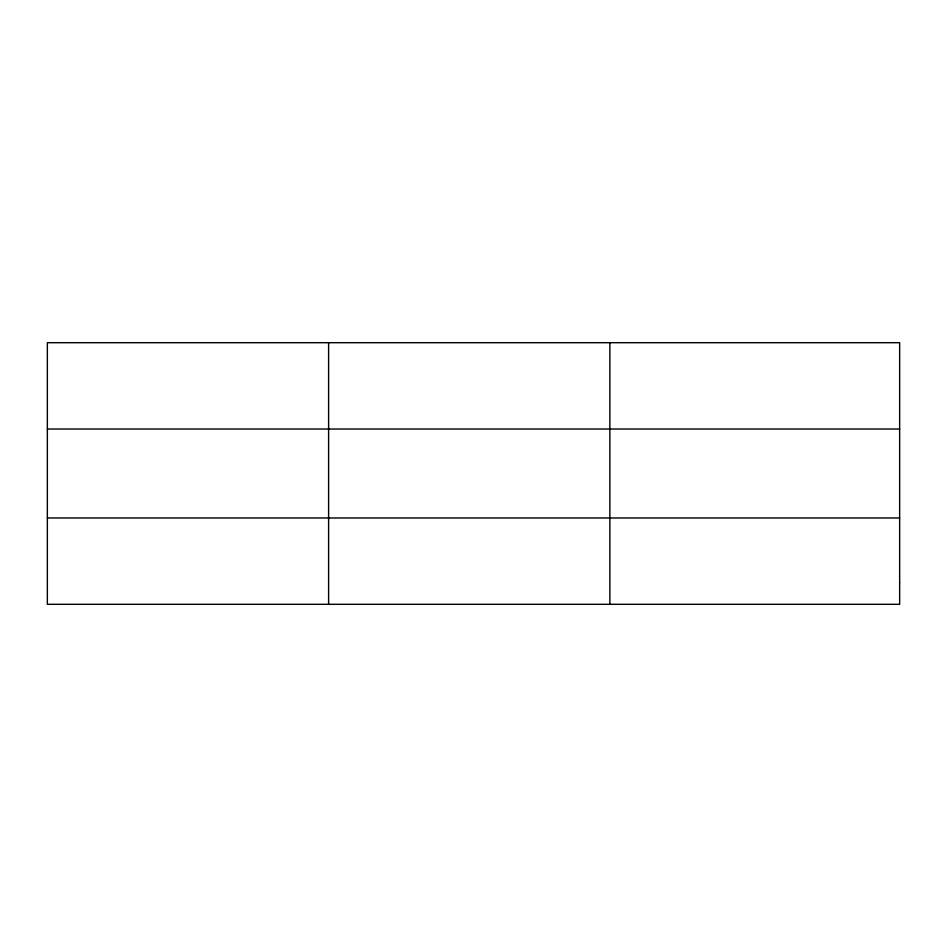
<?xml version="1.0" encoding="UTF-8"?>
<svg xmlns="http://www.w3.org/2000/svg" width="947" height="947" viewBox="0 0 947 947"><rect width="100%" height="100%" fill="white"/><g stroke="black" fill="none" stroke-linecap="round" stroke-linejoin="round"><path stroke-width="1.42" d="M328.609 342.696L328.609 604.304M609.868 342.696L609.868 604.304M47.35 429.027L899.65 429.027M47.35 517.973L899.65 517.973M899.65 582.725L899.65 604.304L47.35 604.304L47.35 342.696L899.65 342.696L899.65 582.725"/></g></svg>
